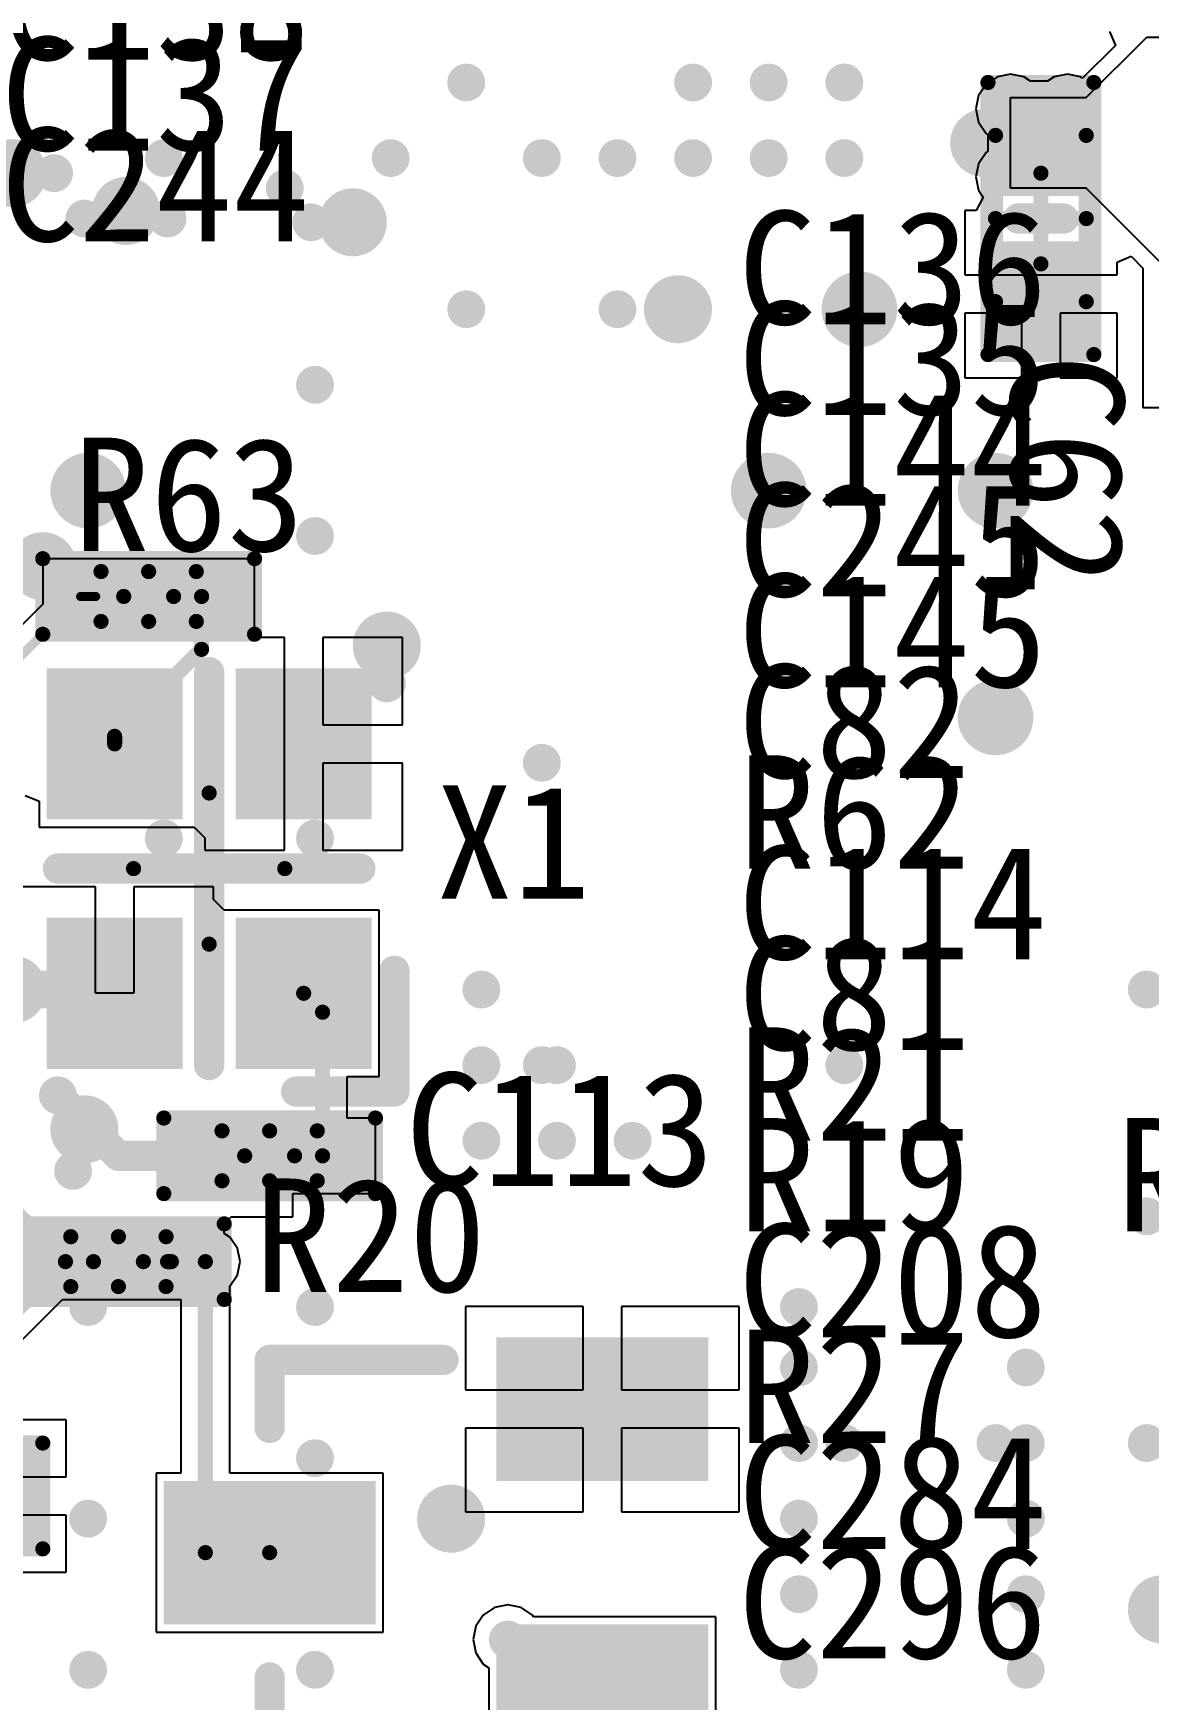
# Model space of a CAD drawing. Header units: millimetres. Extents: x 15 to 120, y 22 to 104.
# Drawn here: x 67.14 to 74.51, y 53.5 to 64.53 of the extents above; entities that cross this region are included whole.
import ezdxf

# ---------------------------------------------------------------- set-up
doc = ezdxf.new("R2010")
doc.units = ezdxf.units.MM
for name, color, linetype in [('BottomLayer', 5, 'Continuous'), ('Mechanical13', 56, 'Continuous'), ('Mechanical15', 56, 'Continuous'), ('MultiLayer', 9, 'Continuous'), ('TopLayer', 1, 'Continuous'), ('TopOverlay', 2, 'Continuous'), ('TopPaste', 8, 'Continuous'), ('TopSolder', 216, 'Continuous')]:
    doc.layers.add(name, color=color, linetype=linetype)

msp = doc.modelspace()

# ---------------------------------------------------------------- linework, layer by layer
at = {"layer": 'BottomLayer'}
for points, const_width in [([(67.93750446, 63.70000214, 1), (68.06250294, 63.70000214, 1)], 0.12499848), ([(69.43750146, 63.6999996, 1), (69.56249994, 63.6999996, 1)], 0.12499848), ([(70.437502, 63.6999996, 1), (70.56250048, 63.6999996, 1)], 0.12499848), ([(71.4375, 63.6999996, 1), (71.56249848, 63.6999996, 1)], 0.12499848), ([(72.43750054, 63.6999996, 1), (72.56249901999999, 63.6999996, 1)], 0.12499848), ([(72.4750011, 62.70000159999999, 1), (72.72499805999999, 62.70000159999999, 1)], 0.2499995), ([(68.93750245999999, 62.2000026, 1), (69.06250093999999, 62.2000026, 1)], 0.12499848), ([(67.37498081999999, 61.49998114, 1), (67.62497778, 61.49998114, 1)], 0.2499995), ([(71.87497943999999, 61.49998114, 1), (72.1249764, 61.49998114, 1)], 0.2499995), ([(73.37497898, 61.49998114, 1), (73.62497594, 61.49998114, 1)], 0.2499995), ([(68.93750245999999, 61.20000206, 1), (69.06250093999999, 61.20000206, 1)], 0.12499848), ([(68.93750245999999, 60.20000406, 1), (69.06250093999999, 60.20000406, 1)], 0.12499848), ([(73.37497898, 59.9999816, 1), (73.62497594, 59.9999816, 1)], 0.2499995), ([(70.437502, 59.69999997999999, 1), (70.56250048, 59.69999997999999, 1)], 0.12499848), ([(67.93750192, 59.20000098, 1), (68.06250039999999, 59.20000098, 1)], 0.12499848), ([(68.93750245999999, 59.20000352, 1), (69.06250093999999, 59.20000352, 1)], 0.12499848), ([(74.43750161999999, 58.20000044, 1), (74.5625001, 58.20000044, 1)], 0.12499848), ([(68.93750245999999, 58.09999809999999, 1), (69.06250093999999, 58.09999809999999, 1)], 0.12499848), ([(70.437502, 57.70000143999999, 1), (70.56250048, 57.70000143999999, 1)], 0.12499848), ([(72.43750054, 57.70000143999999, 1), (72.56249901999999, 57.70000143999999, 1)], 0.12499848), ([(68.93750245999999, 57.09999756, 1), (69.06250093999999, 57.09999756, 1)], 0.12499848), ([(67.33750058, 57.0000003, 1), (67.46249906, 57.0000003, 1)], 0.12499848), ([(74.43750161999999, 56.7000009, 1), (74.5625001, 56.7000009, 1)], 0.12499848), ([(67.43750038, 56.09999955999999, 1), (67.56249885999999, 56.09999955999999, 1)], 0.12499848), ([(68.93750245999999, 56.09999955999999, 1), (69.06250093999999, 56.09999955999999, 1)], 0.12499848), ([(68.93750245999999, 55.09999902, 1), (69.06250093999999, 55.09999902, 1)], 0.12499848), ([(70.437502, 55.20000135999999, 1), (70.56250048, 55.20000135999999, 1)], 0.12499848), ([(72.43750054, 55.20000135999999, 1), (72.56249901999999, 55.20000135999999, 1)], 0.12499848), ([(73.43750107999999, 55.20000135999999, 1), (73.56249955999999, 55.20000135999999, 1)], 0.12499848), ([(74.43749908, 55.20000135999999, 1), (74.56249756, 55.20000135999999, 1)], 0.12499848), ([(67.43750038, 54.69999982, 1), (67.56249885999999, 54.69999982, 1)], 0.12499848), ([(68.93750245999999, 54.69999982, 1), (69.06250093999999, 54.69999982, 1)], 0.12499848), ([(67.43750038, 53.69999928, 1), (67.56249885999999, 53.69999928, 1)], 0.12499848), ([(68.93750245999999, 53.69999928, 1), (69.06250093999999, 53.69999928, 1)], 0.12499848)]:
    msp.add_lwpolyline(points, format="xyb", close=True, dxfattribs=dict(at, const_width=const_width))
at = {"layer": 'Mechanical13', "const_width": 0.0999998}
for points in [[(73.50000286, 62.74999896), (73.50000286, 63.84999929999999)], [(73.50000286, 63.84999929999999), (74.10000165999999, 63.84999929999999)], [(74.10000165999999, 62.74999896), (74.10000165999999, 63.84999929999999)], [(73.50000286, 62.74999896), (74.10000165999999, 62.74999896)], [(67.58500072, 60.96500125999999), (68.21499946, 60.96500125999999)], [(67.58500072, 60.63499938), (67.58500072, 60.96500125999999)], [(68.21499946, 60.63499938), (68.21499946, 60.96500125999999)], [(67.58500072, 60.63499938), (68.21499946, 60.63499938)], [(68.38502452, 56.93499408), (68.38502452, 57.26499088)], [(68.38502452, 57.26499088), (69.01499532, 57.26499088)], [(69.01499532, 56.93499408), (69.01499532, 57.26499088)], [(68.38502452, 56.93499408), (69.01499532, 56.93499408)], [(67.38500366, 56.56500498), (68.0150024, 56.56500498)], [(67.38500366, 56.2350031), (67.38500366, 56.56500498)], [(68.0150024, 56.2350031), (68.0150024, 56.56500498)], [(67.38500366, 56.2350031), (68.0150024, 56.2350031)]]:
    msp.add_lwpolyline(points, dxfattribs=at)
at = {"layer": 'Mechanical13', "const_width": 0.0499999}
for points in [[(73.47500418, 63.84999929999999, 1), (73.52500153999999, 63.84999929999999, 1)], [(73.47500418, 63.84999929999999, 1), (73.52500153999999, 63.84999929999999, 1)], [(74.07500298, 63.84999929999999, 1), (74.12500034, 63.84999929999999, 1)], [(74.07500298, 63.84999929999999, 1), (74.12500034, 63.84999929999999, 1)], [(73.47500418, 62.74999896, 1), (73.52500153999999, 62.74999896, 1)], [(73.47500418, 62.74999896, 1), (73.52500153999999, 62.74999896, 1)], [(74.07500298, 62.74999896, 1), (74.12500034, 62.74999896, 1)], [(74.07500298, 62.74999896, 1), (74.12500034, 62.74999896, 1)], [(67.56000204, 60.96500125999999, 1), (67.60999939999999, 60.96500125999999, 1)], [(67.56000204, 60.96500125999999, 1), (67.60999939999999, 60.96500125999999, 1)], [(68.19000077999999, 60.96500125999999, 1), (68.23999814, 60.96500125999999, 1)], [(68.19000077999999, 60.96500125999999, 1), (68.23999814, 60.96500125999999, 1)], [(67.56000204, 60.63499938, 1), (67.60999939999999, 60.63499938, 1)], [(67.56000204, 60.63499938, 1), (67.60999939999999, 60.63499938, 1)], [(68.19000077999999, 60.63499938, 1), (68.23999814, 60.63499938, 1)], [(68.19000077999999, 60.63499938, 1), (68.23999814, 60.63499938, 1)], [(68.36002583999999, 57.26499088, 1), (68.4100232, 57.26499088, 1)], [(68.36002583999999, 57.26499088, 1), (68.4100232, 57.26499088, 1)], [(68.98999664, 57.26499088, 1), (69.039994, 57.26499088, 1)], [(68.98999664, 57.26499088, 1), (69.039994, 57.26499088, 1)], [(68.36002583999999, 56.93499408, 1), (68.4100232, 56.93499408, 1)], [(68.36002583999999, 56.93499408, 1), (68.4100232, 56.93499408, 1)], [(68.98999664, 56.93499408, 1), (69.039994, 56.93499408, 1)], [(68.98999664, 56.93499408, 1), (69.039994, 56.93499408, 1)], [(67.36000498, 56.56500498, 1), (67.41000233999999, 56.56500498, 1)], [(67.36000498, 56.56500498, 1), (67.41000233999999, 56.56500498, 1)], [(67.99000371999999, 56.56500498, 1), (68.04000108, 56.56500498, 1)], [(67.99000371999999, 56.56500498, 1), (68.04000108, 56.56500498, 1)], [(67.36000498, 56.2350031, 1), (67.41000233999999, 56.2350031, 1)], [(67.36000498, 56.2350031, 1), (67.41000233999999, 56.2350031, 1)], [(67.99000371999999, 56.2350031, 1), (68.04000108, 56.2350031, 1)], [(67.99000371999999, 56.2350031, 1), (68.04000108, 56.2350031, 1)]]:
    msp.add_lwpolyline(points, format="xyb", close=True, dxfattribs=at)
at = {"layer": 'Mechanical15', "const_width": 0.0999998}
for points in [[(73.45000295999999, 62.39999966), (73.45000295999999, 64.1999986)], [(73.45000295999999, 64.1999986), (74.15000155999999, 64.1999986)], [(74.15000155999999, 62.39999966), (74.15000155999999, 64.1999986)], [(73.80000226, 62.99999845999999), (73.80000226, 63.5999998)], [(73.50000286, 63.30000039999999), (74.10000165999999, 63.30000039999999)], [(73.45000295999999, 62.39999966), (74.15000155999999, 62.39999966)], [(67.20000021999999, 61.04999982), (68.59999995999999, 61.04999982)], [(67.20000021999999, 60.55000081999999), (67.20000021999999, 61.04999982)], [(68.59999995999999, 60.55000081999999), (68.59999995999999, 61.04999982)], [(67.90000135999999, 60.63499938), (67.90000135999999, 60.96500125999999)], [(67.73500041999999, 60.80000032), (68.06499975999999, 60.80000032)], [(67.20000021999999, 60.55000081999999), (68.59999995999999, 60.55000081999999)], [(68.30001326, 58.49996427999999), (68.30001326, 59.49996228)], [(67.80003966, 58.99998867999999), (68.80003766, 58.99998867999999)], [(68.00001132, 56.85000568), (68.00001132, 57.34997928)], [(68.00001132, 57.34997928), (69.40000852, 57.34997928)], [(69.40000852, 56.85000568), (69.40000852, 57.34997928)], [(68.69998452, 56.93499408), (68.69998452, 57.26499088)], [(68.53498612, 57.09999248), (68.86498292, 57.09999248)], [(68.00001132, 56.85000568), (69.40000852, 56.85000568)], [(67.00000315999999, 56.65000354), (68.40000289999999, 56.65000354)], [(68.40000289999999, 56.15000454), (68.40000289999999, 56.65000354)], [(67.70000175999999, 56.2350031), (67.70000175999999, 56.56500498)], [(67.53500335999999, 56.40000404), (67.86500269999999, 56.40000404)], [(67.00000315999999, 56.15000454), (68.40000289999999, 56.15000454)], [(65.40000382, 55.2000039), (67.20000275999999, 55.2000039)], [(67.20000275999999, 54.5000053), (67.20000275999999, 55.2000039)], [(65.40000382, 54.5000053), (67.20000275999999, 54.5000053)]]:
    msp.add_lwpolyline(points, dxfattribs=at)
at = {"layer": 'Mechanical15', "const_width": 0.0499999}
for points in [[(73.42500428, 64.1999986, 1), (73.47500164, 64.1999986, 1)], [(73.42500428, 64.1999986, 1), (73.47500164, 64.1999986, 1)], [(74.12500288, 64.1999986, 1), (74.17500024, 64.1999986, 1)], [(74.12500288, 64.1999986, 1), (74.17500024, 64.1999986, 1)], [(73.77500357999999, 63.5999998, 1), (73.82500094, 63.5999998, 1)], [(73.47500418, 63.30000039999999, 1), (73.52500153999999, 63.30000039999999, 1)], [(74.07500298, 63.30000039999999, 1), (74.12500034, 63.30000039999999, 1)], [(73.77500357999999, 62.99999845999999, 1), (73.82500094, 62.99999845999999, 1)], [(73.42500428, 62.39999966, 1), (73.47500164, 62.39999966, 1)], [(73.42500428, 62.39999966, 1), (73.47500164, 62.39999966, 1)], [(74.12500288, 62.39999966, 1), (74.17500024, 62.39999966, 1)], [(74.12500288, 62.39999966, 1), (74.17500024, 62.39999966, 1)], [(67.17500154, 61.04999982, 1), (67.2249989, 61.04999982, 1)], [(67.17500154, 61.04999982, 1), (67.2249989, 61.04999982, 1)], [(68.57500128, 61.04999982, 1), (68.62499864, 61.04999982, 1)], [(68.57500128, 61.04999982, 1), (68.62499864, 61.04999982, 1)], [(67.87500268, 60.96500125999999, 1), (67.92500004, 60.96500125999999, 1)], [(67.71000174, 60.80000032, 1), (67.7599991, 60.80000032, 1)], [(68.04000108, 60.80000032, 1), (68.08999844, 60.80000032, 1)], [(67.87500268, 60.63499938, 1), (67.92500004, 60.63499938, 1)], [(67.17500154, 60.55000081999999, 1), (67.2249989, 60.55000081999999, 1)], [(67.17500154, 60.55000081999999, 1), (67.2249989, 60.55000081999999, 1)], [(68.57500128, 60.55000081999999, 1), (68.62499864, 60.55000081999999, 1)], [(68.57500128, 60.55000081999999, 1), (68.62499864, 60.55000081999999, 1)], [(68.27501457999999, 59.49996228, 1), (68.32501194, 59.49996228, 1)], [(67.77504098, 58.99998867999999, 1), (67.82503833999999, 58.99998867999999, 1)], [(68.77503897999999, 58.99998867999999, 1), (68.82503634, 58.99998867999999, 1)], [(68.27501457999999, 58.49996427999999, 1), (68.32501194, 58.49996427999999, 1)], [(67.97501264, 57.34997928, 1), (68.02501, 57.34997928, 1)], [(67.97501264, 57.34997928, 1), (68.02501, 57.34997928, 1)], [(69.37500983999999, 57.34997928, 1), (69.4250072, 57.34997928, 1)], [(69.37500983999999, 57.34997928, 1), (69.4250072, 57.34997928, 1)], [(68.67498583999999, 57.26499088, 1), (68.7249832, 57.26499088, 1)], [(68.50998743999999, 57.09999248, 1), (68.5599848, 57.09999248, 1)], [(68.83998423999999, 57.09999248, 1), (68.8899816, 57.09999248, 1)], [(67.97501264, 56.85000568, 1), (68.02501, 56.85000568, 1)], [(67.97501264, 56.85000568, 1), (68.02501, 56.85000568, 1)], [(68.67498583999999, 56.93499408, 1), (68.7249832, 56.93499408, 1)], [(69.37500983999999, 56.85000568, 1), (69.4250072, 56.85000568, 1)], [(69.37500983999999, 56.85000568, 1), (69.4250072, 56.85000568, 1)], [(68.37500422, 56.65000354, 1), (68.42500158, 56.65000354, 1)], [(68.37500422, 56.65000354, 1), (68.42500158, 56.65000354, 1)], [(67.67500308, 56.56500498, 1), (67.72500044, 56.56500498, 1)], [(67.51000468, 56.40000404, 1), (67.56000204, 56.40000404, 1)], [(67.84000402, 56.40000404, 1), (67.89000138, 56.40000404, 1)], [(67.67500308, 56.2350031, 1), (67.72500044, 56.2350031, 1)], [(68.37500422, 56.15000454, 1), (68.42500158, 56.15000454, 1)], [(68.37500422, 56.15000454, 1), (68.42500158, 56.15000454, 1)], [(67.17500408, 55.2000039, 1), (67.22500144, 55.2000039, 1)], [(67.17500408, 55.2000039, 1), (67.22500144, 55.2000039, 1)], [(67.17500408, 54.5000053, 1), (67.22500144, 54.5000053, 1)], [(67.17500408, 54.5000053, 1), (67.22500144, 54.5000053, 1)]]:
    msp.add_lwpolyline(points, format="xyb", close=True, dxfattribs=at)
at = {"layer": 'MultiLayer'}
for points, const_width in [([(69.93750046, 64.20000114, 1), (70.06249894, 64.20000114, 1)], 0.12499848), ([(71.43750254, 64.20000114, 1), (71.56250102, 64.20000114, 1)], 0.12499848), ([(71.93750154, 64.20000114, 1), (72.06250002, 64.20000114, 1)], 0.12499848), ([(72.43750054, 64.20000114, 1), (72.56249901999999, 64.20000114, 1)], 0.12499848), ([(73.53750088, 64.02500022, 1), (73.66249936, 64.02500022, 1)], 0.12499848), ([(73.53750342, 64.02500022, 1), (73.6625019, 64.02500022, 1)], 0.12499848), ([(73.9125014, 64.02500022, 1), (74.03749988, 64.02500022, 1)], 0.12499848), ([(73.91250394, 64.02500022, 1), (74.03750242, 64.02500022, 1)], 0.12499848), ([(73.3125026, 63.80000193999999, 1), (73.53750088, 63.80000193999999, 1)], 0.22499828), ([(73.68750057999999, 63.80000193999999, 1), (73.91249886, 63.80000193999999, 1)], 0.22499828), ([(66.88750148, 63.5999998, 1), (67.11249975999999, 63.5999998, 1)], 0.22499828), ([(67.93750446, 63.70000214, 1), (68.06250294, 63.70000214, 1)], 0.12499848), ([(69.43750146, 63.6999996, 1), (69.56249994, 63.6999996, 1)], 0.12499848), ([(70.437502, 63.6999996, 1), (70.56250048, 63.6999996, 1)], 0.12499848), ([(70.937501, 63.6999996, 1), (71.06249948, 63.6999996, 1)], 0.12499848), ([(71.4375, 63.6999996, 1), (71.56249848, 63.6999996, 1)], 0.12499848), ([(71.93750154, 63.6999996, 1), (72.06250002, 63.6999996, 1)], 0.12499848), ([(72.43750054, 63.6999996, 1), (72.56249901999999, 63.6999996, 1)], 0.12499848), ([(72.43750054, 63.6999996, 1), (72.56249901999999, 63.6999996, 1)], 0.12499848), ([(67.2125021, 63.5999998, 1), (67.33750058, 63.5999998, 1)], 0.12499848), ([(68.73750032, 63.5, 1), (68.8624988, 63.5, 1)], 0.12499848), ([(73.53750088, 63.57500112, 1), (73.66249936, 63.57500112, 1)], 0.12499848), ([(73.53750342, 63.57499858, 1), (73.6625019, 63.57499858, 1)], 0.12499848), ([(73.9125014, 63.57500112, 1), (74.03749988, 63.57500112, 1)], 0.12499848), ([(73.91250394, 63.57499858, 1), (74.03750242, 63.57499858, 1)], 0.12499848), ([(67.63750252, 63.3500003, 1), (67.86250079999999, 63.3500003, 1)], 0.22499828), ([(69.13750206, 63.27500172, 1), (69.36250034, 63.27500172, 1)], 0.22499828), ([(67.41250169999999, 63.30000039999999, 1), (67.53750018, 63.30000039999999, 1)], 0.12499848), ([(67.9625006, 63.30000039999999, 1), (68.08749908, 63.30000039999999, 1)], 0.12499848), ([(68.91250124, 63.27500172, 1), (69.03749972, 63.27500172, 1)], 0.12499848), ([(72.4750011, 62.70000159999999, 1), (72.72499805999999, 62.70000159999999, 1)], 0.2499995), ([(71.28750284, 62.70000159999999, 1), (71.51250112, 62.70000159999999, 1)], 0.22499828), ([(69.93750046, 62.70000159999999, 1), (70.06249894, 62.70000159999999, 1)], 0.12499848), ([(70.937501, 62.70000159999999, 1), (71.06249948, 62.70000159999999, 1)], 0.12499848), ([(73.4625023, 62.62500048, 1), (73.58750078, 62.62500048, 1)], 0.12499848), ([(73.73750301999999, 62.62500048, 1), (73.8625015, 62.62500048, 1)], 0.12499848), ([(74.01250374, 62.62500048, 1), (74.13750222, 62.62500048, 1)], 0.12499848), ([(68.93750245999999, 62.2000026, 1), (69.06250093999999, 62.2000026, 1)], 0.12499848), ([(67.37498081999999, 61.49998114, 1), (67.62497778, 61.49998114, 1)], 0.2499995), ([(71.87497943999999, 61.49998114, 1), (72.1249764, 61.49998114, 1)], 0.2499995), ([(73.37497898, 61.49998114, 1), (73.62497594, 61.49998114, 1)], 0.2499995), ([(68.93750245999999, 61.20000206, 1), (69.06250093999999, 61.20000206, 1)], 0.12499848), ([(67.08750108, 60.99999991999999, 1), (67.31249935999999, 60.99999991999999, 1)], 0.22499828), ([(69.36250288, 60.4749997, 1), (69.58750116, 60.4749997, 1)], 0.22499828), ([(68.93750245999999, 60.20000406, 1), (69.06250093999999, 60.20000406, 1)], 0.12499848), ([(69.41250278, 60.2250002, 1), (69.53750126, 60.2250002, 1)], 0.12499848), ([(73.37497898, 59.9999816, 1), (73.62497594, 59.9999816, 1)], 0.2499995), ([(70.437502, 59.69999997999999, 1), (70.56250048, 59.69999997999999, 1)], 0.12499848), ([(68.88750256, 59.50000038, 1), (69.01250103999999, 59.50000038, 1)], 0.12499848), ([(69.1375046, 59.50000038, 1), (69.26250308, 59.50000038, 1)], 0.12499848), ([(67.93750192, 59.20000098, 1), (68.06250039999999, 59.20000098, 1)], 0.12499848), ([(68.93750245999999, 59.20000352, 1), (69.06250093999999, 59.20000352, 1)], 0.12499848), ([(67.63750252, 58.49999983999999, 1), (67.762501, 58.49999983999999, 1)], 0.12499848), ([(67.88750456, 58.49999983999999, 1), (68.01250304, 58.49999983999999, 1)], 0.12499848), ([(68.91250124, 58.47500116, 1), (69.03749972, 58.47500116, 1)], 0.12499848), ([(66.88750402, 58.20000044, 1), (67.1125023, 58.20000044, 1)], 0.22499828), ([(67.2125021, 58.20000044, 1), (67.33750058, 58.20000044, 1)], 0.12499848), ([(70.0375028, 58.20000044, 1), (70.16250128, 58.20000044, 1)], 0.12499848), ([(74.43750161999999, 58.20000044, 1), (74.5625001, 58.20000044, 1)], 0.12499848), ([(74.43750161999999, 58.20000044, 1), (74.5625001, 58.20000044, 1)], 0.12499848), ([(68.93750245999999, 58.09999809999999, 1), (69.06250093999999, 58.09999809999999, 1)], 0.12499848), ([(70.0375028, 57.70000143999999, 1), (70.16250128, 57.70000143999999, 1)], 0.12499848), ([(70.437502, 57.70000143999999, 1), (70.56250048, 57.70000143999999, 1)], 0.12499848), ([(70.5375018, 57.70000143999999, 1), (70.66250027999999, 57.70000143999999, 1)], 0.12499848), ([(72.43750054, 57.70000143999999, 1), (72.56249901999999, 57.70000143999999, 1)], 0.12499848), ([(67.23750077999999, 57.50000184, 1), (67.36249925999999, 57.50000184, 1)], 0.12499848), ([(67.36250179999999, 57.27500102, 1), (67.58750008, 57.27500102, 1)], 0.22499828), ([(70.0375028, 57.19999989999999, 1), (70.16250128, 57.19999989999999, 1)], 0.12499848), ([(70.5375018, 57.19999989999999, 1), (70.66250027999999, 57.19999989999999, 1)], 0.12499848), ([(71.03750079999999, 57.19999989999999, 1), (71.16249927999999, 57.19999989999999, 1)], 0.12499848), ([(68.93750245999999, 57.09999756, 1), (69.06250093999999, 57.09999756, 1)], 0.12499848), ([(67.33750058, 57.0000003, 1), (67.46249906, 57.0000003, 1)], 0.12499848), ([(74.43750161999999, 56.7000009, 1), (74.5625001, 56.7000009, 1)], 0.12499848), ([(68.21250264, 56.40000149999999, 1), (68.33750112, 56.40000149999999, 1)], 0.12499848), ([(67.43750038, 56.09999955999999, 1), (67.56249885999999, 56.09999955999999, 1)], 0.12499848), ([(68.93750245999999, 56.09999955999999, 1), (69.06250093999999, 56.09999955999999, 1)], 0.12499848), ([(72.13750114, 56.09999955999999, 1), (72.26249962, 56.09999955999999, 1)], 0.12499848), ([(72.13750114, 55.70000036, 1), (72.26249962, 55.70000036, 1)], 0.12499848), ([(73.63750068, 55.70000036, 1), (73.76249915999999, 55.70000036, 1)], 0.12499848), ([(68.93750245999999, 55.09999902, 1), (69.06250093999999, 55.09999902, 1)], 0.12499848), ([(70.437502, 55.20000135999999, 1), (70.56250048, 55.20000135999999, 1)], 0.12499848), ([(71.11249938, 55.12500024, 1), (71.23749785999999, 55.12500024, 1)], 0.12499848), ([(71.36250142, 55.12500024, 1), (71.4874999, 55.12500024, 1)], 0.12499848), ([(72.13750114, 55.20000135999999, 1), (72.26249962, 55.20000135999999, 1)], 0.12499848), ([(72.43750054, 55.20000135999999, 1), (72.56249901999999, 55.20000135999999, 1)], 0.12499848), ([(73.43750107999999, 55.20000135999999, 1), (73.56249955999999, 55.20000135999999, 1)], 0.12499848), ([(73.63750068, 55.20000135999999, 1), (73.76249915999999, 55.20000135999999, 1)], 0.12499848), ([(74.43749908, 55.20000135999999, 1), (74.56249756, 55.20000135999999, 1)], 0.12499848), ([(69.78750076, 54.69999982, 1), (70.01249904, 54.69999982, 1)], 0.22499828), ([(67.43750038, 54.69999982, 1), (67.56249885999999, 54.69999982, 1)], 0.12499848), ([(68.93750245999999, 54.69999982, 1), (69.06250093999999, 54.69999982, 1)], 0.12499848), ([(72.13750114, 54.69999982, 1), (72.26249962, 54.69999982, 1)], 0.12499848), ([(73.63750068, 54.69999982, 1), (73.76249915999999, 54.69999982, 1)], 0.12499848), ([(72.13750114, 54.20000082, 1), (72.26249962, 54.20000082, 1)], 0.12499848), ([(73.63750068, 54.20000082, 1), (73.76249915999999, 54.20000082, 1)], 0.12499848), ([(74.48750152, 54.10000101999999, 1), (74.71249979999999, 54.10000101999999, 1)], 0.22499828), ([(70.21250117999999, 53.90000142, 1), (70.33749965999999, 53.90000142, 1)], 0.12499848), ([(67.43750038, 53.69999928, 1), (67.56249885999999, 53.69999928, 1)], 0.12499848), ([(68.93750245999999, 53.69999928, 1), (69.06250093999999, 53.69999928, 1)], 0.12499848), ([(72.13750114, 53.69999928, 1), (72.26249962, 53.69999928, 1)], 0.12499848), ([(73.63750068, 53.69999928, 1), (73.76249915999999, 53.69999928, 1)], 0.12499848), ([(70.26250107999999, 53.52500089999999, 1), (70.38749956, 53.52500089999999, 1)], 0.12499848)]:
    msp.add_lwpolyline(points, format="xyb", close=True, dxfattribs=dict(at, const_width=const_width))
at = {"layer": 'TopLayer'}
for p, q in [((74.10000165999999, 64.10000133999999), (74.50000086, 64.50000054)), ((74.2542711, 64.53800147999999), (74.29253874, 64.44561152)), ((74.50000086, 64.50000054), (75.4000016, 64.50000054)), ((74.29253874, 64.44561152), (74.07542461999999, 64.22849993999999)), ((73.43778556, 64.18721477999999), (73.38805744, 64.11279024)), ((73.45000295999999, 64.19537833999999), (73.43778556, 64.18721477999999)), ((73.45691938, 64.1999986), (73.45000295999999, 64.1999986)), ((73.45000295999999, 64.1999986), (73.45000295999999, 64.19537833999999)), ((73.51221009999999, 64.2369429), (73.45691938, 64.1999986)), ((73.60000011999999, 64.2544054), (73.51221009999999, 64.2369429)), ((73.68779013999999, 64.2369429), (73.60000011999999, 64.2544054)), ((73.73074661999999, 64.20824089999999), (73.68779013999999, 64.2369429)), ((73.84425413999999, 64.20824089999999), (73.73074661999999, 64.20824089999999)), ((73.88721061999999, 64.2369429), (73.84425413999999, 64.20824089999999)), ((73.97500063999999, 64.2544054), (73.88721061999999, 64.2369429)), ((74.06279065999999, 64.2369429), (73.97500063999999, 64.2544054)), ((74.07542461999999, 64.22849993999999), (74.06279065999999, 64.2369429)), ((73.38805744, 64.11279024), (73.37059493999999, 64.02500022)), ((73.60000011999999, 63.5), (73.60000011999999, 64.10000133999999)), ((73.60000011999999, 64.10000133999999), (74.10000165999999, 64.10000133999999)), ((73.37059493999999, 64.02500022), (73.38805744, 63.9372102)), ((73.38805744, 63.9372102), (73.43778556, 63.86278565999999)), ((73.43778556, 63.86278565999999), (73.45000295999999, 63.85462209999999)), ((73.45000295999999, 63.85462209999999), (73.45000295999999, 63.74537924)), ((73.43778556, 63.73721568), (73.38805744, 63.66279114)), ((73.45000295999999, 63.74537924), (73.43778556, 63.73721568)), ((73.38805744, 63.66279114), (73.37059493999999, 63.57500112)), ((73.37059493999999, 63.57500112), (73.38805744, 63.4872111)), ((74.10000165999999, 63.5), (73.60000011999999, 63.5)), ((74.60000065999999, 63.000001), (74.10000165999999, 63.5)), ((73.41813866, 63.44219214), (73.3709988, 63.35399826)), ((73.38805744, 63.4872111), (73.41813866, 63.44219214)), ((73.3709988, 63.35399826), (73.29600276, 63.35399826)), ((73.29600276, 63.35399826), (73.29600276, 62.92699886)), ((74.30400175999999, 63.01226665999999), (74.39639172, 63.0505343)), ((74.39639172, 63.0505343), (74.47498186, 62.97194416)), ((74.30400175999999, 62.92699886), (74.30400175999999, 63.01226665999999)), ((74.47498186, 62.97194416), (74.47498186, 62.05001559999999)), ((73.29600276, 62.92699886), (74.30400175999999, 62.92699886)), ((73.67300225999999, 62.67299886), (73.29600276, 62.67299886)), ((73.29600276, 62.67299886), (73.29600276, 62.24599945999999)), ((73.67300225999999, 62.24599945999999), (73.67300225999999, 62.67299886)), ((74.30400175999999, 62.67299886), (73.92700226, 62.67299886)), ((73.92700226, 62.67299886), (73.92700226, 62.24599945999999)), ((74.30400175999999, 62.24599945999999), (74.30400175999999, 62.67299886)), ((73.29600276, 62.24599945999999), (73.67300225999999, 62.24599945999999)), ((73.92700226, 62.24599945999999), (74.30400175999999, 62.24599945999999)), ((74.47498186, 62.05001559999999), (75.52498229999999, 62.05001559999999)), ((67.89999374, 61.04999982), (67.20000021999999, 61.04999982)), ((67.20000021999999, 61.04999982), (67.20000021999999, 60.74899457999999)), ((67.90000644, 61.0500049), (67.89999374, 61.0500049)), ((67.89999374, 61.0500049), (67.89999374, 61.04999982)), ((67.89999374, 61.04999982), (67.89999374, 61.04999982)), ((67.9000039, 61.04999982), (67.90000644, 61.0500049)), ((68.59999995999999, 61.04999982), (67.9000039, 61.04999982)), ((67.9000039, 61.04999982), (67.9000039, 61.04999982)), ((68.59999995999999, 60.55000336), (68.59999995999999, 61.04999982)), ((67.20000021999999, 60.74899457999999), (67.04639372, 60.59538808)), ((68.6000025, 60.55000336), (68.59999995999999, 60.55000336)), ((68.6000025, 60.52897977999999), (68.6000025, 60.55000336)), ((68.79800566, 60.52897977999999), (68.6000025, 60.52897977999999)), ((68.79800566, 59.82498068), (68.79800566, 60.52897977999999)), ((69.57900486, 60.52897977999999), (69.05200565999999, 60.52897977999999)), ((69.05200565999999, 60.52897977999999), (69.05200565999999, 59.95198068)), ((69.57900486, 59.95198068), (69.57900486, 60.52897977999999)), ((69.05200565999999, 59.95198068), (69.57900486, 59.95198068)), ((68.79800566, 59.12098158), (68.79800566, 59.82498068)), ((69.57900486, 59.69798067999999), (69.05200565999999, 59.69798067999999)), ((69.05200565999999, 59.69798067999999), (69.05200565999999, 59.12098158)), ((69.57900486, 59.12098158), (69.57900486, 59.69798067999999)), ((67.0826319, 59.4836377), (67.17502186, 59.44536752)), ((67.17502186, 59.44536752), (67.17502186, 59.27498178)), ((67.17502186, 59.27498178), (68.17501732, 59.27498178)), ((68.17501732, 59.27498178), (68.17501732, 59.27497923999999)), ((68.17501732, 59.27497923999999), (68.2002954, 59.27497923999999)), ((68.2002954, 59.27497923999999), (68.27100646, 59.20426818)), ((68.27100646, 59.20426818), (68.27100646, 59.12098158)), ((68.27100646, 59.12098158), (68.79800566, 59.12098158)), ((69.05200565999999, 59.12098158), (69.57900486, 59.12098158)), ((67.54802086, 58.87899578), (67.02102166, 58.87899578)), ((67.54802086, 58.17499668), (67.54802086, 58.87899578)), ((68.32902005999999, 58.87899578), (67.80202086, 58.87899578)), ((67.80202086, 58.87899578), (67.80202086, 58.17499668)), ((68.32902005999999, 58.79570918), (68.32902005999999, 58.87899578)), ((68.39973112, 58.72499812), (68.32902005999999, 58.79570918)), ((68.42500919999999, 58.72499812), (68.39973112, 58.72499812)), ((68.42500919999999, 58.72499558), (68.42500919999999, 58.72499812)), ((69.42500466, 58.72499558), (68.42500919999999, 58.72499558)), ((69.42500466, 57.62499777999999), (69.42500466, 58.72499558)), ((67.80202086, 58.17499668), (67.54802086, 58.17499668)), ((69.21235586, 57.34999198), (69.21235586, 57.62499777999999)), ((69.21235586, 57.62499777999999), (69.42500466, 57.62499777999999)), ((69.39999582, 57.34999198), (69.21235586, 57.34999198)), ((69.39999582, 56.84999298), (69.39999582, 57.34999198)), ((68.85402282, 56.69599278), (68.85402282, 56.84999298)), ((68.85402282, 56.84999298), (69.39999582, 56.84999298)), ((68.40000544, 56.650001), (68.44599468, 56.69599278)), ((68.44599468, 56.69599278), (68.85402282, 56.69599278)), ((68.40000289999999, 56.62528172), (68.40000544, 56.650001)), ((68.40000544, 56.62527918), (68.40000289999999, 56.62528172)), ((68.40000289999999, 56.62527664), (68.40000544, 56.62527918)), ((68.40000289999999, 56.58708012), (68.40000289999999, 56.62527664)), ((68.43721644, 56.56221606), (68.40000289999999, 56.58708012)), ((68.48694456, 56.48779151999999), (68.43721644, 56.56221606)), ((68.50440705999999, 56.40000149999999), (68.48694456, 56.48779151999999)), ((68.48694456, 56.31221147999999), (68.50440705999999, 56.40000149999999)), ((68.43736122, 56.23800284), (68.48694456, 56.31221147999999)), ((68.43736122, 55.00002207999999), (68.43736122, 56.23800284)), ((66.8648015, 55.68519216), (67.32961388, 56.15000454)), ((67.32961388, 56.15000454), (67.62928561999999, 56.15000454)), ((67.62928561999999, 56.15000454), (67.62928816, 56.15000199999999)), ((67.62928816, 56.15000199999999), (67.6292907, 56.15000454)), ((67.6292907, 56.15000454), (67.70000175999999, 56.15000199999999)), ((67.70000175999999, 56.15000199999999), (67.70000429999999, 56.15000199999999)), ((67.70000429999999, 56.15000199999999), (67.77071282, 56.15000454)), ((67.70000429999999, 56.15000199999999), (67.70000429999999, 56.15000199999999)), ((67.77071282, 56.15000454), (67.77071536, 56.15000199999999)), ((67.77071536, 56.15000199999999), (67.77071536, 56.15000454)), ((67.77071536, 56.15000454), (68.11264254, 56.15000454)), ((68.11264254, 56.15000454), (68.11264254, 55.00002207999999)), ((70.77301568, 56.10398228), (69.99601698, 56.10398228)), ((69.99601698, 56.10398228), (69.99601698, 55.55198186)), ((70.77301568, 55.55198186), (70.77301568, 56.10398228)), ((71.80401438, 56.10398228), (71.02701567999999, 56.10398228)), ((71.02701567999999, 56.10398228), (71.02701567999999, 55.55198186)), ((71.80401438, 55.55198186), (71.80401438, 56.10398228)), ((69.99601698, 55.55198186), (70.77301568, 55.55198186)), ((71.02701567999999, 55.55198186), (71.80401438, 55.55198186)), ((67.35400296, 55.3540041), (66.92700356, 55.3540041)), ((67.35400296, 54.97700459999999), (67.35400296, 55.3540041)), ((70.77301568, 55.29798186), (69.99601698, 55.29798186)), ((69.99601698, 55.29798186), (69.99601698, 54.74598143999999)), ((70.77301568, 54.74598143999999), (70.77301568, 55.29798186)), ((71.80401438, 55.29798186), (71.02701567999999, 55.29798186)), ((71.02701567999999, 55.29798186), (71.02701567999999, 54.74598143999999)), ((71.80401438, 54.74598143999999), (71.80401438, 55.29798186)), ((66.92700356, 54.97700459999999), (67.35400296, 54.97700459999999)), ((68.11264254, 55.00002207999999), (67.95002158, 55.00002207999999)), ((67.95002158, 55.00002207999999), (67.95002158, 53.95002164)), ((69.45001857999999, 55.00002207999999), (68.43736122, 55.00002207999999)), ((69.45001857999999, 53.95002164), (69.45001857999999, 55.00002207999999)), ((67.35400296, 54.7230046), (66.80000356, 54.7230046)), ((67.35400296, 54.3460051), (67.35400296, 54.7230046)), ((69.99601698, 54.74598143999999), (70.77301568, 54.74598143999999)), ((71.02701567999999, 54.74598143999999), (71.80401438, 54.74598143999999)), ((66.95400122, 54.3460051), (67.35400296, 54.3460051)), ((70.27500042, 54.1294066), (70.1872104, 54.1119441)), ((70.36279044, 54.1119441), (70.27500042, 54.1294066)), ((70.11278586, 54.06221598), (70.06305773999999, 53.98779144)), ((70.1872104, 54.1119441), (70.11278586, 54.06221598)), ((70.43721498, 54.06221598), (70.36279044, 54.1119441)), ((70.44537092, 54.05001128), (70.43721498, 54.06221598)), ((71.65001418, 54.05001128), (70.44537092, 54.05001128)), ((71.65001418, 53.00001083999999), (71.65001418, 54.05001128)), ((67.95002158, 53.95002164), (69.45001857999999, 53.95002164)), ((70.06305773999999, 53.98779144), (70.04559524, 53.90000142)), ((70.04559524, 53.90000142), (70.06305773999999, 53.8122114)), ((70.06305773999999, 53.8122114), (70.11278586, 53.73778686)), ((70.11278586, 53.73778686), (70.15001717999999, 53.71291009999999)), ((70.15001717999999, 53.71291009999999), (70.15001717999999, 53.00001083999999))]:
    msp.add_line(p, q, dxfattribs=at)
for points, const_width in [([(69.93750046, 64.20000114, 1), (70.06249894, 64.20000114, 1)], 0.12499848), ([(71.43750254, 64.20000114, 1), (71.56250102, 64.20000114, 1)], 0.12499848), ([(71.93750154, 64.20000114, 1), (72.06250002, 64.20000114, 1)], 0.12499848), ([(72.43750054, 64.20000114, 1), (72.56249901999999, 64.20000114, 1)], 0.12499848), ([(73.53750088, 64.02500022, 1), (73.66249936, 64.02500022, 1)], 0.12499848), ([(73.9125014, 64.02500022, 1), (74.03749988, 64.02500022, 1)], 0.12499848), ([(70.937501, 63.6999996, 1), (71.06249948, 63.6999996, 1)], 0.12499848), ([(71.93750154, 63.6999996, 1), (72.06250002, 63.6999996, 1)], 0.12499848), ([(72.43750054, 63.6999996, 1), (72.56249901999999, 63.6999996, 1)], 0.12499848), ([(68.73750032, 63.5, 1), (68.8624988, 63.5, 1)], 0.12499848), ([(73.53750088, 63.57500112, 1), (73.66249936, 63.57500112, 1)], 0.12499848), ([(73.9125014, 63.57500112, 1), (74.03749988, 63.57500112, 1)], 0.12499848), ([(72.4750011, 62.70000159999999, 1), (72.72499805999999, 62.70000159999999, 1)], 0.2499995), ([(69.93750046, 62.70000159999999, 1), (70.06249894, 62.70000159999999, 1)], 0.12499848), ([(70.937501, 62.70000159999999, 1), (71.06249948, 62.70000159999999, 1)], 0.12499848), ([(73.4625023, 62.62500048, 1), (73.58750078, 62.62500048, 1)], 0.12499848), ([(73.73750301999999, 62.62500048, 1), (73.8625015, 62.62500048, 1)], 0.12499848), ([(74.01250374, 62.62500048, 1), (74.13750222, 62.62500048, 1)], 0.12499848), ([(67.37498081999999, 61.49998114, 1), (67.62497778, 61.49998114, 1)], 0.2499995), ([(71.87497943999999, 61.49998114, 1), (72.1249764, 61.49998114, 1)], 0.2499995), ([(73.37497898, 61.49998114, 1), (73.62497594, 61.49998114, 1)], 0.2499995), ([(68.22500198, 60.80000032, 1), (68.27499934, 60.80000032, 1)], 0.0499999), ([(67.43500102, 60.80000032, 1), (67.46499842, 60.80000032, 1)], 0.02999994), ([(67.43500102, 60.80000032, 1), (67.46499842, 60.80000032, 1)], 0.02999994), ([(67.53500082, 60.80000032, 1), (67.56499821999999, 60.80000032, 1)], 0.02999994), ([(68.22500198, 60.45000101999999, 1), (68.27499934, 60.45000101999999, 1)], 0.0499999), ([(68.22500198, 60.45000101999999, 1), (68.27499934, 60.45000101999999, 1)], 0.0499999), ([(73.37497898, 59.9999816, 1), (73.62497594, 59.9999816, 1)], 0.2499995), ([(67.65002218, 59.87502121999999, 1), (67.70001954, 59.87502121999999, 1)], 0.0499999), ([(67.65002218, 59.87502121999999, 1), (67.70001954, 59.87502121999999, 1)], 0.0499999), ([(67.65002218, 59.82498068, 1), (67.70001954, 59.82498068, 1)], 0.0499999), ([(68.88750256, 59.50000038, 1), (69.01250103999999, 59.50000038, 1)], 0.12499848), ([(69.1375046, 59.50000038, 1), (69.26250308, 59.50000038, 1)], 0.12499848), ([(67.63750252, 58.49999983999999, 1), (67.762501, 58.49999983999999, 1)], 0.12499848), ([(67.88750456, 58.49999983999999, 1), (68.01250304, 58.49999983999999, 1)], 0.12499848), ([(68.91250124, 58.47500116, 1), (69.03749972, 58.47500116, 1)], 0.12499848), ([(67.2125021, 58.20000044, 1), (67.33750058, 58.20000044, 1)], 0.12499848), ([(67.61249876, 58.20000297999999, 1), (67.73749724, 58.20000297999999, 1)], 0.12499848), ([(67.61249876, 58.20000297999999, 1), (67.73749724, 58.20000297999999, 1)], 0.12499848), ([(67.61250129999999, 58.20000044, 1), (67.73749978, 58.20000044, 1)], 0.12499848), ([(70.0375028, 58.20000044, 1), (70.16250128, 58.20000044, 1)], 0.12499848), ([(74.43750161999999, 58.20000044, 1), (74.5625001, 58.20000044, 1)], 0.12499848), ([(68.90000698, 58.17499668, 1), (68.95000433999999, 58.17499668, 1)], 0.0499999), ([(69.02499784, 58.05000582, 1), (69.07499519999999, 58.05000582, 1)], 0.0499999), ([(69.02499784, 58.05000582, 1), (69.07499519999999, 58.05000582, 1)], 0.0499999), ([(70.0375028, 57.70000143999999, 1), (70.16250128, 57.70000143999999, 1)], 0.12499848), ([(70.5375018, 57.70000143999999, 1), (70.66250027999999, 57.70000143999999, 1)], 0.12499848), ([(67.23750077999999, 57.50000184, 1), (67.36249925999999, 57.50000184, 1)], 0.12499848), ([(67.25000012, 57.50000184, 1), (67.34999992, 57.50000184, 1)], 0.0999998), ([(70.0375028, 57.19999989999999, 1), (70.16250128, 57.19999989999999, 1)], 0.12499848), ([(70.5375018, 57.19999989999999, 1), (70.66250027999999, 57.19999989999999, 1)], 0.12499848), ([(71.03750079999999, 57.19999989999999, 1), (71.16249927999999, 57.19999989999999, 1)], 0.12499848), ([(67.65000948, 57.09999248, 1), (67.75000928, 57.09999248, 1)], 0.0999998), ([(67.65000948, 57.09999248, 1), (67.75000928, 57.09999248, 1)], 0.0999998), ([(68.30002342, 57.09999248, 1), (68.40002322, 57.09999248, 1)], 0.0999998), ([(69.02499784, 57.09999248, 1), (69.07499519999999, 57.09999248, 1)], 0.0499999), ([(67.32500378, 56.40000404, 1), (67.37500114, 56.40000404, 1)], 0.0499999), ([(67.32500378, 56.40000404, 1), (67.37500114, 56.40000404, 1)], 0.0499999), ([(68.00000116, 56.40000149999999, 1), (68.04999852, 56.40000149999999, 1)], 0.0499999), ([(68.02500492, 56.40000149999999, 1), (68.07500227999999, 56.40000149999999, 1)], 0.0499999), ([(68.02500492, 56.40000149999999, 1), (68.07500227999999, 56.40000149999999, 1)], 0.0499999), ([(68.21250264, 56.40000149999999, 1), (68.33750112, 56.40000149999999, 1)], 0.12499848), ([(68.2500032, 56.40000149999999, 1), (68.30000056, 56.40000149999999, 1)], 0.0499999), ([(68.2500032, 56.40000149999999, 1), (68.30000056, 56.40000149999999, 1)], 0.0499999), ([(72.13750114, 56.09999955999999, 1), (72.26249962, 56.09999955999999, 1)], 0.12499848), ([(72.13750114, 55.70000036, 1), (72.26249962, 55.70000036, 1)], 0.12499848), ([(73.63750068, 55.70000036, 1), (73.76249915999999, 55.70000036, 1)], 0.12499848), ([(71.11249938, 55.12500024, 1), (71.23749785999999, 55.12500024, 1)], 0.12499848), ([(71.36250142, 55.12500024, 1), (71.4874999, 55.12500024, 1)], 0.12499848), ([(72.13750114, 55.20000135999999, 1), (72.26249962, 55.20000135999999, 1)], 0.12499848), ([(73.63750068, 55.20000135999999, 1), (73.76249915999999, 55.20000135999999, 1)], 0.12499848), ([(72.13750114, 54.69999982, 1), (72.26249962, 54.69999982, 1)], 0.12499848), ([(73.63750068, 54.69999982, 1), (73.76249915999999, 54.69999982, 1)], 0.12499848), ([(68.2500032, 54.47502186, 1), (68.30000056, 54.47502186, 1)], 0.0499999), ([(68.2500032, 54.47502186, 1), (68.30000056, 54.47502186, 1)], 0.0499999), ([(68.67502139999999, 54.47502186, 1), (68.72501876, 54.47502186, 1)], 0.0499999), ([(72.13750114, 54.20000082, 1), (72.26249962, 54.20000082, 1)], 0.12499848), ([(73.63750068, 54.20000082, 1), (73.76249915999999, 54.20000082, 1)], 0.12499848), ([(70.21250117999999, 53.90000142, 1), (70.33749965999999, 53.90000142, 1)], 0.12499848), ([(72.13750114, 53.69999928, 1), (72.26249962, 53.69999928, 1)], 0.12499848), ([(73.63750068, 53.69999928, 1), (73.76249915999999, 53.69999928, 1)], 0.12499848)]:
    msp.add_lwpolyline(points, format="xyb", close=True, dxfattribs=dict(at, const_width=const_width))
for points, const_width in [([(68.25000066, 60.45000101999999), (68.25000066, 60.80000032)], 0.0999998), ([(67.00000062, 60.35000122), (67.44999972, 60.80000032)], 0.05999988), ([(67.44999972, 60.80000032), (67.54999952, 60.80000032)], 0.05999988), ([(67.67502085999999, 59.87502121999999), (68.25000066, 60.45000101999999)], 0.0999998), ([(67.67502085999999, 59.82498068), (67.67502085999999, 59.87502121999999)], 0.0999998), ([(66.45000172, 58.20000297999999), (67.674998, 58.20000297999999)], 0.2499995), ([(67.674998, 58.20000297999999), (67.67500054, 58.20000044)], 0.2499995), ([(68.92500566, 58.17499668), (69.04999652, 58.05000582)], 0.0999998), ([(69.04999652, 57.09999248), (69.04999652, 58.05000582)], 0.0999998), ([(67.30000002, 57.50000184), (67.70000938, 57.09999248)], 0.1999996), ([(67.70000938, 57.09999248), (68.35002331999999, 57.09999248)], 0.1999996), ([(66.7500062, 57.0000003), (67.35000246, 56.40000404)], 0.0999998), ([(66.74999604, 55.79999762), (67.35000246, 56.40000404)], 0.0999998), ([(68.02499983999999, 56.40000149999999), (68.0500036, 56.40000149999999)], 0.0999998), ([(68.0500036, 56.40000149999999), (68.27500187999999, 56.40000149999999)], 0.0999998), ([(68.27500187999999, 54.47502186), (68.27500187999999, 56.40000149999999)], 0.0999998), ([(68.27500187999999, 54.47502186), (68.70002008, 54.47502186)], 0.0999998)]:
    msp.add_lwpolyline(points, dxfattribs=dict(at, const_width=const_width))
for points in [[(73.55000276, 63.5), (74.05000176, 63.5), (73.55000276, 64.0999988), (74.05000176, 64.0999988)], [(73.55000276, 62.49999946), (74.05000176, 62.49999946), (73.55000276, 63.09999826), (74.05000176, 63.09999826)], [(67.30000002, 60.95000002), (67.30000002, 60.65000062), (67.79999902, 60.95000002), (67.79999902, 60.65000062)], [(68.00000116, 60.95000002), (68.00000116, 60.65000062), (68.50000016, 60.95000002), (68.50000016, 60.65000062)], [(68.07502006, 59.37498158), (68.07502006, 60.27497978), (67.27502166, 59.37498158), (67.27502166, 60.27497978)], [(69.32500485999999, 59.37498158), (69.32500485999999, 60.27497978), (68.52500646, 59.37498158), (68.52500646, 60.27497978)], [(68.07502006, 57.72499758), (68.07502006, 58.62499578), (67.27502166, 57.72499758), (67.27502166, 58.62499578)], [(69.32500485999999, 57.72499758), (69.32500485999999, 58.62499578), (68.52500646, 57.72499758), (68.52500646, 58.62499578)], [(68.60002281999999, 56.94999278), (68.60002281999999, 57.24999218), (68.10002381999999, 56.94999278), (68.10002381999999, 57.24999218)], [(69.29999602, 56.94999278), (69.29999602, 57.24999218), (68.79999701999999, 56.94999278), (68.79999701999999, 57.24999218)], [(67.60000196, 56.25000434), (67.60000196, 56.55000373999999), (67.10000296, 56.25000434), (67.10000296, 56.55000373999999)], [(68.3000031, 56.25000434), (68.3000031, 56.55000373999999), (67.8000041, 56.25000434), (67.8000041, 56.55000373999999)], [(71.55001438, 54.99998144), (71.55001438, 55.84998228), (70.25001698, 54.99998144), (70.25001698, 55.84998228)], [(69.35001878, 54.05002143999999), (69.35001878, 54.90002227999999), (68.05002137999999, 54.05002143999999), (68.05002137999999, 54.90002227999999)], [(71.55001438, 53.10001063999999), (71.55001438, 53.95001147999999), (70.25001698, 53.10001063999999), (70.25001698, 53.95001147999999)]]:
    msp.add_solid(points, dxfattribs=at)
at = {"layer": 'TopOverlay', "const_width": 0.1999996}
for points in [[(73.65000002, 63.30000039999999), (73.94999942, 63.30000039999999)], [(68.30001326, 57.70001668), (68.30001326, 60.30001147999999)], [(67.30001526, 58.99998867999999), (69.30001125999999, 58.99998867999999)], [(69.52500445999999, 57.52501067999999), (69.52500445999999, 58.32500907999999)], [(68.87501845999999, 57.52501067999999), (69.52500445999999, 57.52501067999999)], [(68.70002008, 55.30001386), (68.70002008, 55.75000026)], [(68.70002008, 55.75000026), (69.84997967999999, 55.75000026)], [(68.70002008, 53.19999266), (68.70002008, 53.64997906)]]:
    msp.add_lwpolyline(points, dxfattribs=at)
at = {"layer": 'TopOverlay', "const_width": 0.0999998}
for points in [[(73.60000011999999, 63.30000039999999, 1), (73.69999992, 63.30000039999999, 1)], [(73.89999952, 63.30000039999999, 1), (73.99999932, 63.30000039999999, 1)], [(68.25001336, 60.30001147999999, 1), (68.35001316, 60.30001147999999, 1)], [(67.25001535999999, 58.99998867999999, 1), (67.35001516, 58.99998867999999, 1)], [(69.25001136, 58.99998867999999, 1), (69.35001116, 58.99998867999999, 1)], [(69.47500456, 58.32500907999999, 1), (69.57500436, 58.32500907999999, 1)], [(68.25001336, 57.70001668, 1), (68.35001316, 57.70001668, 1)], [(68.82501855999999, 57.52501067999999, 1), (68.92501836, 57.52501067999999, 1)], [(69.47500456, 57.52501067999999, 1), (69.57500436, 57.52501067999999, 1)], [(69.47500456, 57.52501067999999, 1), (69.57500436, 57.52501067999999, 1)], [(68.65002018, 55.75000026, 1), (68.75001997999999, 55.75000026, 1)], [(68.65002018, 55.75000026, 1), (68.75001997999999, 55.75000026, 1)], [(69.79997978, 55.75000026, 1), (69.89997958, 55.75000026, 1)], [(68.65002018, 55.30001386, 1), (68.75001997999999, 55.30001386, 1)], [(68.65002018, 53.64997906, 1), (68.75001997999999, 53.64997906, 1)]]:
    msp.add_lwpolyline(points, format="xyb", close=True, dxfattribs=at)
at = {"layer": 'TopPaste'}
for points in [[(73.55000276, 63.5), (74.05000176, 63.5), (73.55000276, 64.0999988), (74.05000176, 64.0999988)], [(73.55000276, 63.5), (74.05000176, 63.5), (73.55000276, 64.0999988), (74.05000176, 64.0999988)], [(73.55000276, 62.49999946), (74.05000176, 62.49999946), (73.55000276, 63.09999826), (74.05000176, 63.09999826)], [(73.55000276, 62.49999946), (74.05000176, 62.49999946), (73.55000276, 63.09999826), (74.05000176, 63.09999826)], [(67.30000002, 60.95000002), (67.30000002, 60.65000062), (67.79999902, 60.95000002), (67.79999902, 60.65000062)], [(67.30000002, 60.95000002), (67.30000002, 60.65000062), (67.79999902, 60.95000002), (67.79999902, 60.65000062)], [(68.00000116, 60.95000002), (68.00000116, 60.65000062), (68.50000016, 60.95000002), (68.50000016, 60.65000062)], [(68.00000116, 60.95000002), (68.00000116, 60.65000062), (68.50000016, 60.95000002), (68.50000016, 60.65000062)], [(68.07502006, 59.37498158), (68.07502006, 60.27497978), (67.27502166, 59.37498158), (67.27502166, 60.27497978)], [(68.07502006, 59.37498158), (68.07502006, 60.27497978), (67.27502166, 59.37498158), (67.27502166, 60.27497978)], [(69.32500485999999, 59.37498158), (69.32500485999999, 60.27497978), (68.52500646, 59.37498158), (68.52500646, 60.27497978)], [(69.32500485999999, 59.37498158), (69.32500485999999, 60.27497978), (68.52500646, 59.37498158), (68.52500646, 60.27497978)], [(68.07502006, 57.72499758), (68.07502006, 58.62499578), (67.27502166, 57.72499758), (67.27502166, 58.62499578)], [(68.07502006, 57.72499758), (68.07502006, 58.62499578), (67.27502166, 57.72499758), (67.27502166, 58.62499578)], [(69.32500485999999, 57.72499758), (69.32500485999999, 58.62499578), (68.52500646, 57.72499758), (68.52500646, 58.62499578)], [(69.32500485999999, 57.72499758), (69.32500485999999, 58.62499578), (68.52500646, 57.72499758), (68.52500646, 58.62499578)], [(68.60002281999999, 56.94999278), (68.60002281999999, 57.24999218), (68.10002381999999, 56.94999278), (68.10002381999999, 57.24999218)], [(68.60002281999999, 56.94999278), (68.60002281999999, 57.24999218), (68.10002381999999, 56.94999278), (68.10002381999999, 57.24999218)], [(69.29999602, 56.94999278), (69.29999602, 57.24999218), (68.79999701999999, 56.94999278), (68.79999701999999, 57.24999218)], [(69.29999602, 56.94999278), (69.29999602, 57.24999218), (68.79999701999999, 56.94999278), (68.79999701999999, 57.24999218)], [(67.60000196, 56.25000434), (67.60000196, 56.55000373999999), (67.10000296, 56.25000434), (67.10000296, 56.55000373999999)], [(67.60000196, 56.25000434), (67.60000196, 56.55000373999999), (67.10000296, 56.25000434), (67.10000296, 56.55000373999999)], [(68.3000031, 56.25000434), (68.3000031, 56.55000373999999), (67.8000041, 56.25000434), (67.8000041, 56.55000373999999)], [(68.3000031, 56.25000434), (68.3000031, 56.55000373999999), (67.8000041, 56.25000434), (67.8000041, 56.55000373999999)], [(71.55001438, 54.99998144), (71.55001438, 55.84998228), (70.25001698, 54.99998144), (70.25001698, 55.84998228)], [(71.55001438, 54.99998144), (71.55001438, 55.84998228), (70.25001698, 54.99998144), (70.25001698, 55.84998228)], [(69.35001878, 54.05002143999999), (69.35001878, 54.90002227999999), (68.05002137999999, 54.05002143999999), (68.05002137999999, 54.90002227999999)], [(69.35001878, 54.05002143999999), (69.35001878, 54.90002227999999), (68.05002137999999, 54.05002143999999), (68.05002137999999, 54.90002227999999)], [(71.55001438, 53.10001063999999), (71.55001438, 53.95001147999999), (70.25001698, 53.10001063999999), (70.25001698, 53.95001147999999)], [(71.55001438, 53.10001063999999), (71.55001438, 53.95001147999999), (70.25001698, 53.10001063999999), (70.25001698, 53.95001147999999)]]:
    msp.add_solid(points, dxfattribs=at)
at = {"layer": 'TopSolder'}
for points in [[(73.50000286, 63.4500001), (74.10000165999999, 63.4500001), (73.50000286, 64.1499987), (74.10000165999999, 64.1499987)], [(73.50000286, 63.4500001), (74.10000165999999, 63.4500001), (73.50000286, 64.1499987), (74.10000165999999, 64.1499987)], [(73.50000286, 62.44999955999999), (74.10000165999999, 62.44999955999999), (73.50000286, 63.14999816), (74.10000165999999, 63.14999816)], [(73.50000286, 62.44999955999999), (74.10000165999999, 62.44999955999999), (73.50000286, 63.14999816), (74.10000165999999, 63.14999816)], [(67.25000012, 60.99999991999999), (67.25000012, 60.60000072), (67.84999891999999, 60.99999991999999), (67.84999891999999, 60.60000072)], [(67.25000012, 60.99999991999999), (67.25000012, 60.60000072), (67.84999891999999, 60.99999991999999), (67.84999891999999, 60.60000072)], [(67.95000126, 60.99999991999999), (67.95000126, 60.60000072), (68.55000006, 60.99999991999999), (68.55000006, 60.60000072)], [(67.95000126, 60.99999991999999), (67.95000126, 60.60000072), (68.55000006, 60.99999991999999), (68.55000006, 60.60000072)], [(68.12501996, 59.32498167999999), (68.12501996, 60.32497968), (67.22502175999999, 59.32498167999999), (67.22502175999999, 60.32497968)], [(68.12501996, 59.32498167999999), (68.12501996, 60.32497968), (67.22502175999999, 59.32498167999999), (67.22502175999999, 60.32497968)], [(69.37500476, 59.32498167999999), (69.37500476, 60.32497968), (68.47500656, 59.32498167999999), (68.47500656, 60.32497968)], [(69.37500476, 59.32498167999999), (69.37500476, 60.32497968), (68.47500656, 59.32498167999999), (68.47500656, 60.32497968)], [(68.12501996, 57.67499768), (68.12501996, 58.67499567999999), (67.22502175999999, 57.67499768), (67.22502175999999, 58.67499567999999)], [(68.12501996, 57.67499768), (68.12501996, 58.67499567999999), (67.22502175999999, 57.67499768), (67.22502175999999, 58.67499567999999)], [(69.37500476, 57.67499768), (69.37500476, 58.67499567999999), (68.47500656, 57.67499768), (68.47500656, 58.67499567999999)], [(69.37500476, 57.67499768), (69.37500476, 58.67499567999999), (68.47500656, 57.67499768), (68.47500656, 58.67499567999999)], [(68.65002272, 56.89999288), (68.65002272, 57.29999208), (68.05002392, 56.89999288), (68.05002392, 57.29999208)], [(68.65002272, 56.89999288), (68.65002272, 57.29999208), (68.05002392, 56.89999288), (68.05002392, 57.29999208)], [(69.34999592, 56.89999288), (69.34999592, 57.29999208), (68.74999711999999, 56.89999288), (68.74999711999999, 57.29999208)], [(69.34999592, 56.89999288), (69.34999592, 57.29999208), (68.74999711999999, 56.89999288), (68.74999711999999, 57.29999208)], [(67.65000186, 56.20000443999999), (67.65000186, 56.60000364), (67.05000306, 56.20000443999999), (67.05000306, 56.60000364)], [(67.65000186, 56.20000443999999), (67.65000186, 56.60000364), (67.05000306, 56.20000443999999), (67.05000306, 56.60000364)], [(68.350003, 56.20000443999999), (68.350003, 56.60000364), (67.75000419999999, 56.20000443999999), (67.75000419999999, 56.60000364)], [(68.350003, 56.20000443999999), (68.350003, 56.60000364), (67.75000419999999, 56.20000443999999), (67.75000419999999, 56.60000364)], [(71.60001428, 54.94998154), (71.60001428, 55.89998217999999), (70.20001708, 54.94998154), (70.20001708, 55.89998217999999)], [(71.60001428, 54.94998154), (71.60001428, 55.89998217999999), (70.20001708, 54.94998154), (70.20001708, 55.89998217999999)], [(67.15000286, 54.55000519999999), (67.15000286, 55.150004), (66.45000426, 54.55000519999999), (66.45000426, 55.150004)], [(67.15000286, 54.55000519999999), (67.15000286, 55.150004), (66.45000426, 54.55000519999999), (66.45000426, 55.150004)], [(69.40001868, 54.00002154), (69.40001868, 54.95002218), (68.00002148, 54.00002154), (68.00002148, 54.95002218)], [(69.40001868, 54.00002154), (69.40001868, 54.95002218), (68.00002148, 54.00002154), (68.00002148, 54.95002218)], [(71.60001428, 53.05001074), (71.60001428, 54.00001138), (70.20001708, 53.05001074), (70.20001708, 54.00001138)], [(71.60001428, 53.05001074), (71.60001428, 54.00001138), (70.20001708, 53.05001074), (70.20001708, 54.00001138)]]:
    msp.add_solid(points, dxfattribs=at)

# ---------------------------------------------------------------- texts
at = {"layer": 'TopOverlay'}
for s, p in [('C138', (66.9249995, 64.35000083999999)), ('C137', (66.9249995, 63.75000204)), ('C244', (66.9249995, 63.1500007)), ('C136', (71.80000118, 62.60000179999999)), ('C135', (71.80000118, 62.00000046)), ('C144', (71.80000118, 61.40000165999999)), ('C145', (71.80000118, 60.20000151999999)), ('C114', (71.80000118, 58.40000003999999)), ('C113', (69.6000005, 56.9000005)), ('C284', (71.80000118, 54.50000022))]:
    msp.add_text(s, height=0.75000104, dxfattribs=at).set_placement(p)
for s, rotation, p in [('C62', 270, (73.60000011999999, 62.39999966)), ('R63', 360, (67.39999981999999, 61.09999972)), ('C245', 360, (71.80000118, 60.80000032)), ('C82', 360, (71.80000118, 59.60000017999999)), ('R62', 360, (71.80000118, 59.00000137999999)), ('X1', 360, (69.80000009999999, 58.79999924)), ('C81', 360, (71.80000118, 57.80000124)), ('R21', 360, (71.80000118, 57.19999989999999)), ('R19', 360, (71.80000118, 56.6000011)), ('R9', 360, (74.30000126, 56.6000011)), ('R20', 360, (68.59999995999999, 56.2000019)), ('C208', 360, (71.80000118, 55.89999996)), ('R27', 360, (71.80000118, 55.20000135999999)), ('C296', 360, (71.80000118, 53.77499786))]:
    msp.add_text(s, height=0.75000104, rotation=rotation, dxfattribs=at).set_placement(p)

doc.saveas('drawing.dxf')
